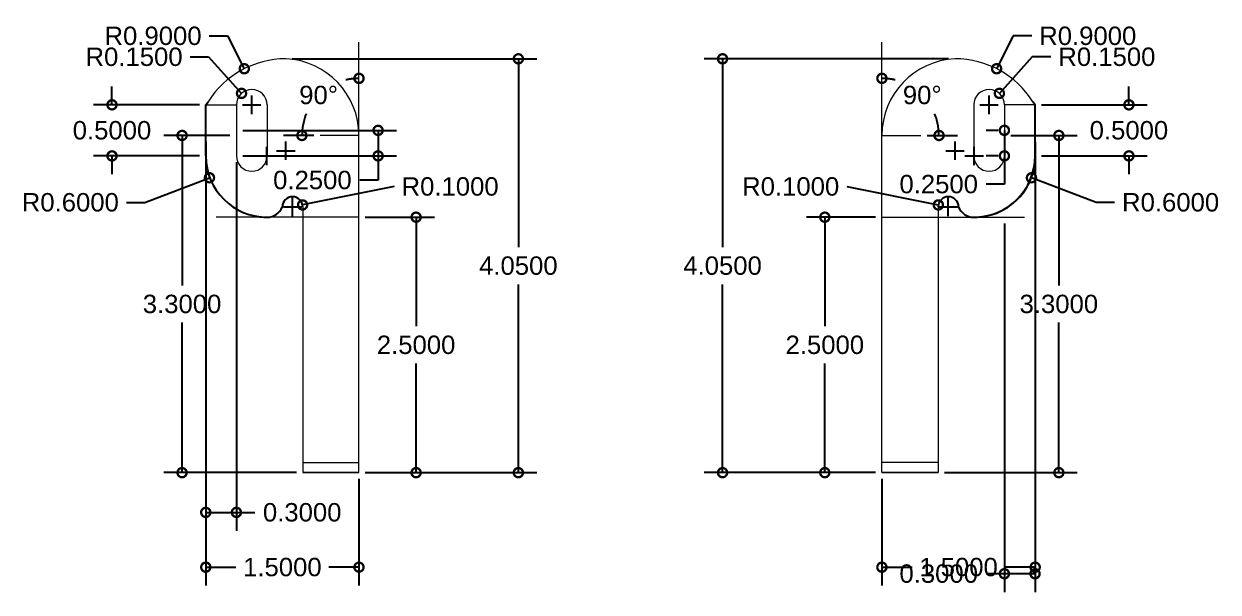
# Model space of a CAD drawing. Header units: centimetres. Extents: x -2.3 to 61.1, y -63.1 to 35.
# Drawn here: x 28.84 to 40.53, y 0.63 to 6.19 of the extents above; entities that cross this region are included whole.
import ezdxf

# ---------------------------------------------------------------- set-up
doc = ezdxf.new("R2010")
doc.units = ezdxf.units.CM
doc.header["$MEASUREMENT"] = 0
doc.linetypes.add('ACAD_ISO02W100', pattern=[15, 12, -3])
for name, color, linetype, lineweight in [('cuerpo', 7, 'Continuous', 15), ('guecos', 90, 'Continuous', 9), ('lineas', 253, 'ACAD_ISO02W100', 15), ('medidas', 30, 'ACAD_ISO02W100', 18)]:
    doc.layers.add(name, color=color, linetype=linetype, lineweight=lineweight)
doc.styles.get("Standard").update_dxf_attribs({"font": 'arial.ttf'})
doc.dimstyles.get("Standard").update_dxf_attribs({"dimtxt": 0.18, "dimasz": 0.18, "dimexe": 0.18, "dimexo": 0.0625, "dimgap": 0.09, "dimtad": 0, "dimtih": 1, "dimtoh": 1, "dimdec": 4, "dimzin": 0, "dimdsep": 46, "dimtxsty": 'Standard', "dimblk": 'DOTSMALL', "dimcen": 0.09, "dimadec": 0, "dimazin": 0, "dimtfac": 1, "dimtdec": 4, "dimtofl": 0, "dimtmove": 0, "dimatfit": 3, "dimfxl": 1, "dimtolj": 1, "dimtzin": 0, "dimarcsym": 0})

# ---------------------------------------------------------------- blocks, each defined once
blk = doc.blocks.new('_DotSmall')
at = {"color": 0, "linetype": 'ByBlock', "const_width": 0.5}
blk.add_lwpolyline([(-0.0625, 0, 1), (0.0625, 0, 1)], format="xyb", close=True, dxfattribs=at)
blk = doc.blocks.new('*D134')
at = {"layer": 'Defpoints', "color": 0, "transparency": 16777216}
for p in [(31.4, 5.853), (32.116, 1.803), (33.676, 1.803)]:
    blk.add_point(p, dxfattribs=at)
at = {"layer": 'medidas', "color": 0, "lineweight": -2, "transparency": 16777216}
for p, q in [((31.462, 5.853), (33.856, 5.853)), ((33.676, 5.853), (33.676, 4.01)), ((33.676, 1.803), (33.676, 3.646)), ((32.178, 1.803), (33.856, 1.803))]:
    blk.add_line(p, q, dxfattribs=at)
at = {"layer": 'medidas', "color": 0, "lineweight": -2, "transparency": 16777216, "xscale": 0.18, "yscale": 0.18, "zscale": 0.18}
for p, rotation in [((33.676, 5.853), 90), ((33.676, 1.803), 270)]:
    blk.add_blockref('_DotSmall', p, dxfattribs=dict(at, rotation=rotation))
at = {"layer": 'medidas', "color": 0, "transparency": 16777216, "insert": (33.676, 3.828), "char_height": 0.18, "attachment_point": 5}
blk.add_mtext('\\A1;4.0500', dxfattribs=at)
blk = doc.blocks.new('*D135')
at = {"layer": 'Defpoints', "color": 0, "transparency": 16777216}
for p in [(30.916, 5.103), (30.384, 1.803), (31.566, 1.803)]:
    blk.add_point(p, dxfattribs=at)
at = {"layer": 'medidas', "color": 0, "lineweight": -2, "transparency": 16777216}
for p, q in [((30.853, 5.103), (30.204, 5.103)), ((30.384, 5.103), (30.384, 3.635)), ((30.384, 1.803), (30.384, 3.271)), ((31.503, 1.803), (30.204, 1.803))]:
    blk.add_line(p, q, dxfattribs=at)
at = {"layer": 'medidas', "color": 0, "lineweight": -2, "transparency": 16777216, "xscale": 0.18, "yscale": 0.18, "zscale": 0.18}
for p, rotation in [((30.384, 5.103), 90), ((30.384, 1.803), 270)]:
    blk.add_blockref('_DotSmall', p, dxfattribs=dict(at, rotation=rotation))
at = {"layer": 'medidas', "color": 0, "transparency": 16777216, "insert": (30.384, 3.453), "char_height": 0.18, "attachment_point": 5}
blk.add_mtext('\\A1;3.3000', dxfattribs=at)
blk = doc.blocks.new('*D139')
at = {"layer": 'Defpoints', "color": 0, "transparency": 16777216}
for p in [(30.916, 5.153), (30.916, 4.903), (32.303, 4.903)]:
    blk.add_point(p, dxfattribs=at)
at = {"layer": 'medidas', "color": 0, "lineweight": -2, "transparency": 16777216}
for p, q in [((30.979, 5.153), (32.483, 5.153)), ((32.303, 5.153), (32.303, 4.903)), ((30.979, 4.903), (32.483, 4.903)), ((32.303, 4.903), (32.303, 4.666)), ((32.303, 4.666), (32.123, 4.666))]:
    blk.add_line(p, q, dxfattribs=at)
at = {"layer": 'medidas', "color": 0, "lineweight": -2, "transparency": 16777216, "xscale": 0.18, "yscale": 0.18, "zscale": 0.18}
for p, rotation in [((32.303, 5.153), 90), ((32.303, 4.903), 270)]:
    blk.add_blockref('_DotSmall', p, dxfattribs=dict(at, rotation=rotation))
at = {"layer": 'medidas', "color": 0, "transparency": 16777216, "insert": (31.66, 4.666), "char_height": 0.18, "attachment_point": 5}
blk.add_mtext('\\A1;0.2500', dxfattribs=at)
blk = doc.blocks.new('*D140')
at = {"layer": 'Defpoints', "color": 0, "transparency": 16777216}
for p in [(32.116, 4.303), (32.116, 1.803), (32.675, 1.803)]:
    blk.add_point(p, dxfattribs=at)
at = {"layer": 'medidas', "color": 0, "lineweight": -2, "transparency": 16777216}
for p, q in [((32.178, 4.303), (32.855, 4.303)), ((32.675, 4.303), (32.675, 3.235)), ((32.675, 1.803), (32.675, 2.871)), ((32.178, 1.803), (32.855, 1.803))]:
    blk.add_line(p, q, dxfattribs=at)
at = {"layer": 'medidas', "color": 0, "lineweight": -2, "transparency": 16777216, "xscale": 0.18, "yscale": 0.18, "zscale": 0.18}
for p, rotation in [((32.675, 4.303), 90), ((32.675, 1.803), 270)]:
    blk.add_blockref('_DotSmall', p, dxfattribs=dict(at, rotation=rotation))
at = {"layer": 'medidas', "color": 0, "transparency": 16777216, "insert": (32.675, 3.053), "char_height": 0.18, "attachment_point": 5}
blk.add_mtext('\\A1;2.5000', dxfattribs=at)
blk = doc.blocks.new('*D136')
at = {"layer": 'Defpoints', "color": 0, "transparency": 16777216}
for p in [(30.993, 5.756), (31.4, 4.953)]:
    blk.add_point(p, dxfattribs=at)
at = {"layer": 'medidas', "color": 0, "lineweight": -2, "transparency": 16777216}
for p, q in [((30.65, 6.077), (30.83, 6.077)), ((30.83, 6.077), (30.993, 5.756)), ((31.4, 4.863), (31.4, 5.043)), ((31.31, 4.953), (31.49, 4.953))]:
    blk.add_line(p, q, dxfattribs=at)
at = {"layer": 'medidas', "color": 0, "lineweight": -2, "transparency": 16777216, "xscale": 0.18, "yscale": 0.18, "zscale": 0.18, "rotation": 296.9045879618641}
blk.add_blockref('_DotSmall', (30.993, 5.756), dxfattribs=at)
at = {"layer": 'medidas', "color": 0, "transparency": 16777216, "insert": (30.1, 6.077), "char_height": 0.18, "attachment_point": 5}
blk.add_mtext('\\A1;R0.9000', dxfattribs=at)
blk = doc.blocks.new('*D137')
at = {"layer": 'Defpoints', "color": 0, "transparency": 16777216}
for p in [(30.966, 5.515), (31.066, 5.403)]:
    blk.add_point(p, dxfattribs=at)
at = {"layer": 'medidas', "color": 0, "lineweight": -2, "transparency": 16777216}
for p, q in [((30.464, 5.872), (30.644, 5.872)), ((30.644, 5.872), (30.966, 5.515)), ((30.976, 5.403), (31.156, 5.403)), ((31.066, 5.313), (31.066, 5.493))]:
    blk.add_line(p, q, dxfattribs=at)
at = {"layer": 'medidas', "color": 0, "lineweight": -2, "transparency": 16777216, "xscale": 0.18, "yscale": 0.18, "zscale": 0.18, "rotation": 312.041217374733}
blk.add_blockref('_DotSmall', (30.966, 5.515), dxfattribs=at)
at = {"layer": 'medidas', "color": 0, "transparency": 16777216, "insert": (29.914, 5.872), "char_height": 0.18, "attachment_point": 5}
blk.add_mtext('\\A1;R0.1500', dxfattribs=at)
blk = doc.blocks.new('*D141')
at = {"layer": 'Defpoints', "color": 0, "transparency": 16777216}
for p in [(32.116, 6.017), (31.836, 5.587), (31.736, 5.103), (32.116, 5.103), (32.116, 5.103)]:
    blk.add_point(p, dxfattribs=at)
at = {"layer": 'medidas', "color": 0, "lineweight": -2, "transparency": 16777216}
blk.add_line((31.674, 5.103), (31.377, 5.103), dxfattribs=at)
for start, end in [(90, 103.278), (157.5854, 180)]:
    blk.add_arc((32.116, 5.103), 0.558, start, end, dxfattribs=at)
at = {"layer": 'medidas', "color": 0, "lineweight": -2, "transparency": 16777216, "xscale": 0.18, "yscale": 0.18, "zscale": 0.18}
blk.add_blockref('_DotSmall', (32.116, 5.662), dxfattribs=at)
at = {"layer": 'medidas', "color": 0, "lineweight": -2, "transparency": 16777216, "xscale": 0.18, "yscale": 0.18, "zscale": 0.18, "rotation": 269.9999999999999}
blk.add_blockref('_DotSmall', (31.557, 5.103), dxfattribs=at)
at = {"layer": 'medidas', "color": 0, "transparency": 16777216, "insert": (31.721, 5.498), "char_height": 0.18, "attachment_point": 5}
blk.add_mtext('\\A1;90°', dxfattribs=at)
blk = doc.blocks.new('*D195')
at = {"layer": 'Defpoints', "color": 0, "transparency": 16777216}
for p in [(31.213, 4.903), (30.652, 4.689)]:
    blk.add_point(p, dxfattribs=at)
at = {"layer": 'medidas', "color": 0, "lineweight": -2, "transparency": 16777216}
for p, q in [((31.213, 4.813), (31.213, 4.993)), ((31.123, 4.903), (31.303, 4.903)), ((30.02, 4.448), (30.652, 4.689)), ((29.84, 4.448), (30.02, 4.448))]:
    blk.add_line(p, q, dxfattribs=at)
at = {"layer": 'medidas', "color": 0, "lineweight": -2, "transparency": 16777216, "xscale": 0.18, "yscale": 0.18, "zscale": 0.18, "rotation": 20.88827241894651}
blk.add_blockref('_DotSmall', (30.652, 4.689), dxfattribs=at)
at = {"layer": 'medidas', "color": 0, "transparency": 16777216, "insert": (29.29, 4.448), "char_height": 0.18, "attachment_point": 5}
blk.add_mtext('\\A1;R0.6000', dxfattribs=at)
blk = doc.blocks.new('*D254')
at = {"layer": 'Defpoints', "color": 0, "transparency": 16777216}
for p in [(30.616, 5.103), (32.116, 1.803), (30.616, 0.878)]:
    blk.add_point(p, dxfattribs=at)
at = {"layer": 'medidas', "color": 0, "lineweight": -2, "transparency": 16777216}
for p, q in [((30.616, 5.041), (30.616, 0.698)), ((32.116, 1.741), (32.116, 0.698)), ((30.616, 0.878), (30.911, 0.878)), ((32.116, 0.878), (31.82, 0.878))]:
    blk.add_line(p, q, dxfattribs=at)
at = {"layer": 'medidas', "color": 0, "lineweight": -2, "transparency": 16777216, "xscale": 0.18, "yscale": 0.18, "zscale": 0.18, "rotation": 180}
blk.add_blockref('_DotSmall', (30.616, 0.878), dxfattribs=at)
at = {"layer": 'medidas', "color": 0, "lineweight": -2, "transparency": 16777216, "xscale": 0.18, "yscale": 0.18, "zscale": 0.18}
blk.add_blockref('_DotSmall', (32.116, 0.878), dxfattribs=at)
at = {"layer": 'medidas', "color": 0, "transparency": 16777216, "insert": (31.366, 0.878), "char_height": 0.18, "attachment_point": 5}
blk.add_mtext('\\A1;1.5000', dxfattribs=at)
blk = doc.blocks.new('*D374')
at = {"layer": 'Defpoints', "color": 0, "transparency": 16777216}
for p in [(30.616, 5.403), (29.698, 4.903), (30.616, 4.903)]:
    blk.add_point(p, dxfattribs=at)
at = {"layer": 'medidas', "color": 0, "lineweight": -2, "transparency": 16777216}
for p, q in [((29.698, 5.403), (29.698, 5.583)), ((30.554, 5.403), (29.518, 5.403)), ((30.554, 4.903), (29.518, 4.903)), ((29.698, 4.903), (29.698, 4.723))]:
    blk.add_line(p, q, dxfattribs=at)
at = {"layer": 'medidas', "color": 0, "lineweight": -2, "transparency": 16777216, "xscale": 0.18, "yscale": 0.18, "zscale": 0.18}
for p, rotation in [((29.698, 5.403), 270), ((29.698, 4.903), 90)]:
    blk.add_blockref('_DotSmall', p, dxfattribs=dict(at, rotation=rotation))
at = {"layer": 'medidas', "color": 0, "transparency": 16777216, "insert": (29.698, 5.153), "char_height": 0.18, "attachment_point": 5}
blk.add_mtext('\\A1;0.5000', dxfattribs=at)
blk = doc.blocks.new('*D390')
at = {"layer": 'Defpoints', "color": 0, "transparency": 16777216}
for p in [(31.466, 4.403), (31.564, 4.423)]:
    blk.add_point(p, dxfattribs=at)
at = {"layer": 'medidas', "color": 0, "lineweight": -2, "transparency": 16777216}
for p, q in [((32.459, 4.603), (31.564, 4.423)), ((31.466, 4.313), (31.466, 4.493)), ((31.376, 4.403), (31.556, 4.403))]:
    blk.add_line(p, q, dxfattribs=at)
at = {"layer": 'medidas', "color": 0, "lineweight": -2, "transparency": 16777216, "xscale": 0.18, "yscale": 0.18, "zscale": 0.18, "rotation": 191.3852447709897}
blk.add_blockref('_DotSmall', (31.564, 4.423), dxfattribs=at)
at = {"layer": 'medidas', "color": 0, "transparency": 16777216, "insert": (33.008, 4.603), "char_height": 0.18, "attachment_point": 5}
blk.add_mtext('\\A1;R0.1000', dxfattribs=at)
blk = doc.blocks.new('*D391')
at = {"layer": 'Defpoints', "color": 0, "transparency": 16777216}
for p in [(30.616, 4.903), (30.916, 4.903), (30.916, 1.414)]:
    blk.add_point(p, dxfattribs=at)
at = {"layer": 'medidas', "color": 0, "lineweight": -2, "transparency": 16777216}
for p, q in [((30.616, 4.841), (30.616, 1.234)), ((30.916, 4.841), (30.916, 1.234)), ((30.616, 1.414), (30.916, 1.414)), ((30.916, 1.414), (31.096, 1.414))]:
    blk.add_line(p, q, dxfattribs=at)
at = {"layer": 'medidas', "color": 0, "lineweight": -2, "transparency": 16777216, "xscale": 0.18, "yscale": 0.18, "zscale": 0.18, "rotation": 180}
blk.add_blockref('_DotSmall', (30.616, 1.414), dxfattribs=at)
at = {"layer": 'medidas', "color": 0, "lineweight": -2, "transparency": 16777216, "xscale": 0.18, "yscale": 0.18, "zscale": 0.18}
blk.add_blockref('_DotSmall', (30.916, 1.414), dxfattribs=at)
at = {"layer": 'medidas', "color": 0, "transparency": 16777216, "insert": (31.56, 1.414), "char_height": 0.18, "attachment_point": 5}
blk.add_mtext('\\A1;0.3000', dxfattribs=at)
blk = doc.blocks.new('*D396')
at = {"layer": 'Defpoints', "color": 0, "transparency": 16777216}
for p in [(37.951, 5.853), (35.675, 1.803), (37.235, 1.803)]:
    blk.add_point(p, dxfattribs=at)
at = {"layer": 'medidas', "color": 0, "lineweight": -2, "transparency": 16777216}
for p, q in [((37.888, 5.853), (35.495, 5.853)), ((35.675, 5.853), (35.675, 4.01)), ((35.675, 1.803), (35.675, 3.646)), ((37.173, 1.803), (35.495, 1.803))]:
    blk.add_line(p, q, dxfattribs=at)
at = {"layer": 'medidas', "color": 0, "lineweight": -2, "transparency": 16777216, "xscale": 0.18, "yscale": 0.18, "zscale": 0.18}
for p, rotation in [((35.675, 5.853), 90), ((35.675, 1.803), 270)]:
    blk.add_blockref('_DotSmall', p, dxfattribs=dict(at, rotation=rotation))
at = {"layer": 'medidas', "color": 0, "transparency": 16777216, "insert": (35.675, 3.828), "char_height": 0.18, "attachment_point": 5}
blk.add_mtext('\\A1;4.0500', dxfattribs=at)
blk = doc.blocks.new('*D397')
at = {"layer": 'Defpoints', "color": 0, "transparency": 16777216}
for p in [(38.435, 5.103), (37.785, 1.803), (38.967, 1.803)]:
    blk.add_point(p, dxfattribs=at)
at = {"layer": 'medidas', "color": 0, "lineweight": -2, "transparency": 16777216}
for p, q in [((38.498, 5.103), (39.147, 5.103)), ((38.967, 5.103), (38.967, 3.635)), ((38.967, 1.803), (38.967, 3.271)), ((37.848, 1.803), (39.147, 1.803))]:
    blk.add_line(p, q, dxfattribs=at)
at = {"layer": 'medidas', "color": 0, "lineweight": -2, "transparency": 16777216, "xscale": 0.18, "yscale": 0.18, "zscale": 0.18}
for p, rotation in [((38.967, 5.103), 90), ((38.967, 1.803), 270)]:
    blk.add_blockref('_DotSmall', p, dxfattribs=dict(at, rotation=rotation))
at = {"layer": 'medidas', "color": 0, "transparency": 16777216, "insert": (38.967, 3.453), "char_height": 0.18, "attachment_point": 5}
blk.add_mtext('\\A1;3.3000', dxfattribs=at)
blk = doc.blocks.new('*D392')
at = {"layer": 'Defpoints', "color": 0, "transparency": 16777216}
for p in [(38.434, 5.153), (38.434, 4.903), (38.434, 4.903)]:
    blk.add_point(p, dxfattribs=at)
at = {"layer": 'medidas', "color": 0, "lineweight": -2, "transparency": 16777216}
for p, q in [((38.372, 5.153), (38.254, 5.153)), ((38.434, 5.153), (38.434, 4.903)), ((38.372, 4.903), (38.254, 4.903)), ((38.434, 4.903), (38.434, 4.626)), ((38.434, 4.626), (38.254, 4.626))]:
    blk.add_line(p, q, dxfattribs=at)
at = {"layer": 'medidas', "color": 0, "lineweight": -2, "transparency": 16777216, "xscale": 0.18, "yscale": 0.18, "zscale": 0.18}
for p, rotation in [((38.434, 5.153), 90), ((38.434, 4.903), 270)]:
    blk.add_blockref('_DotSmall', p, dxfattribs=dict(at, rotation=rotation))
at = {"layer": 'medidas', "color": 0, "transparency": 16777216, "insert": (37.791, 4.626), "char_height": 0.18, "attachment_point": 5}
blk.add_mtext('\\A1;0.2500', dxfattribs=at)
blk = doc.blocks.new('*D398')
at = {"layer": 'Defpoints', "color": 0, "transparency": 16777216}
for p in [(37.235, 4.303), (36.676, 1.803), (37.235, 1.803)]:
    blk.add_point(p, dxfattribs=at)
at = {"layer": 'medidas', "color": 0, "lineweight": -2, "transparency": 16777216}
for p, q in [((37.173, 4.303), (36.496, 4.303)), ((36.676, 4.303), (36.676, 3.235)), ((36.676, 1.803), (36.676, 2.871)), ((37.173, 1.803), (36.496, 1.803))]:
    blk.add_line(p, q, dxfattribs=at)
at = {"layer": 'medidas', "color": 0, "lineweight": -2, "transparency": 16777216, "xscale": 0.18, "yscale": 0.18, "zscale": 0.18}
for p, rotation in [((36.676, 4.303), 90), ((36.676, 1.803), 270)]:
    blk.add_blockref('_DotSmall', p, dxfattribs=dict(at, rotation=rotation))
at = {"layer": 'medidas', "color": 0, "transparency": 16777216, "insert": (36.676, 3.053), "char_height": 0.18, "attachment_point": 5}
blk.add_mtext('\\A1;2.5000', dxfattribs=at)
blk = doc.blocks.new('*D399')
at = {"layer": 'Defpoints', "color": 0, "transparency": 16777216}
for p in [(38.358, 5.756), (37.951, 4.953)]:
    blk.add_point(p, dxfattribs=at)
at = {"layer": 'medidas', "color": 0, "lineweight": -2, "transparency": 16777216}
for p, q in [((38.521, 6.077), (38.358, 5.756)), ((38.701, 6.077), (38.521, 6.077)), ((37.951, 4.863), (37.951, 5.043)), ((37.861, 4.953), (38.041, 4.953))]:
    blk.add_line(p, q, dxfattribs=at)
at = {"layer": 'medidas', "color": 0, "lineweight": -2, "transparency": 16777216, "xscale": 0.18, "yscale": 0.18, "zscale": 0.18, "rotation": 243.0954120381364}
blk.add_blockref('_DotSmall', (38.358, 5.756), dxfattribs=at)
at = {"layer": 'medidas', "color": 0, "transparency": 16777216, "insert": (39.25, 6.077), "char_height": 0.18, "attachment_point": 5}
blk.add_mtext('\\A1;R0.9000', dxfattribs=at)
blk = doc.blocks.new('*D393')
at = {"layer": 'Defpoints', "color": 0, "transparency": 16777216}
for p in [(38.385, 5.515), (38.284, 5.403)]:
    blk.add_point(p, dxfattribs=at)
at = {"layer": 'medidas', "color": 0, "lineweight": -2, "transparency": 16777216}
for p, q in [((38.707, 5.872), (38.385, 5.515)), ((38.887, 5.872), (38.707, 5.872)), ((38.194, 5.403), (38.374, 5.403)), ((38.284, 5.313), (38.284, 5.493))]:
    blk.add_line(p, q, dxfattribs=at)
at = {"layer": 'medidas', "color": 0, "lineweight": -2, "transparency": 16777216, "xscale": 0.18, "yscale": 0.18, "zscale": 0.18, "rotation": 227.9587826252641}
blk.add_blockref('_DotSmall', (38.385, 5.515), dxfattribs=at)
at = {"layer": 'medidas', "color": 0, "transparency": 16777216, "insert": (39.437, 5.872), "char_height": 0.18, "attachment_point": 5}
blk.add_mtext('\\A1;R0.1500', dxfattribs=at)
blk = doc.blocks.new('*D400')
at = {"layer": 'Defpoints', "color": 0, "transparency": 16777216}
for p in [(37.235, 6.017), (37.719, 5.382), (37.235, 5.103), (37.235, 5.103), (37.615, 5.103)]:
    blk.add_point(p, dxfattribs=at)
at = {"layer": 'medidas', "color": 0, "lineweight": -2, "transparency": 16777216}
blk.add_line((37.677, 5.103), (37.974, 5.103), dxfattribs=at)
for start, end in [(76.722, 90), (0, 22.4146)]:
    blk.add_arc((37.235, 5.103), 0.558, start, end, dxfattribs=at)
at = {"layer": 'medidas', "color": 0, "lineweight": -2, "transparency": 16777216, "xscale": 0.18, "yscale": 0.18, "zscale": 0.18}
for p, rotation in [((37.235, 5.662), 179.9999999999999), ((37.794, 5.103), 270)]:
    blk.add_blockref('_DotSmall', p, dxfattribs=dict(at, rotation=rotation))
at = {"layer": 'medidas', "color": 0, "transparency": 16777216, "insert": (37.63, 5.498), "char_height": 0.18, "attachment_point": 5}
blk.add_mtext('\\A1;90°', dxfattribs=at)
blk = doc.blocks.new('*D395')
at = {"layer": 'Defpoints', "color": 0, "transparency": 16777216}
for p in [(38.138, 4.903), (38.699, 4.689)]:
    blk.add_point(p, dxfattribs=at)
at = {"layer": 'medidas', "color": 0, "lineweight": -2, "transparency": 16777216}
for p, q in [((38.138, 4.813), (38.138, 4.993)), ((38.048, 4.903), (38.228, 4.903)), ((39.331, 4.448), (38.699, 4.689)), ((39.511, 4.448), (39.331, 4.448))]:
    blk.add_line(p, q, dxfattribs=at)
blk.add_arc((38.138, 4.903), 0.6, 269.1943, 356.3006, dxfattribs=at)
at = {"layer": 'medidas', "color": 0, "lineweight": -2, "transparency": 16777216, "xscale": 0.18, "yscale": 0.18, "zscale": 0.18, "rotation": 159.1117275810535}
blk.add_blockref('_DotSmall', (38.699, 4.689), dxfattribs=at)
at = {"layer": 'medidas', "color": 0, "transparency": 16777216, "insert": (40.061, 4.448), "char_height": 0.18, "attachment_point": 5}
blk.add_mtext('\\A1;R0.6000', dxfattribs=at)
blk = doc.blocks.new('*D403')
at = {"layer": 'Defpoints', "color": 0, "transparency": 16777216}
for p in [(38.735, 5.103), (37.235, 1.803), (38.735, 0.878)]:
    blk.add_point(p, dxfattribs=at)
at = {"layer": 'medidas', "color": 0, "lineweight": -2, "transparency": 16777216}
for p, q in [((38.735, 5.041), (38.735, 0.698)), ((37.235, 1.741), (37.235, 0.698)), ((37.235, 0.878), (37.53, 0.878)), ((38.735, 0.878), (38.44, 0.878))]:
    blk.add_line(p, q, dxfattribs=at)
at = {"layer": 'medidas', "color": 0, "lineweight": -2, "transparency": 16777216, "xscale": 0.18, "yscale": 0.18, "zscale": 0.18, "rotation": 180}
blk.add_blockref('_DotSmall', (37.235, 0.878), dxfattribs=at)
at = {"layer": 'medidas', "color": 0, "lineweight": -2, "transparency": 16777216, "xscale": 0.18, "yscale": 0.18, "zscale": 0.18}
blk.add_blockref('_DotSmall', (38.735, 0.878), dxfattribs=at)
at = {"layer": 'medidas', "color": 0, "transparency": 16777216, "insert": (37.985, 0.878), "char_height": 0.18, "attachment_point": 5}
blk.add_mtext('\\A1;1.5000', dxfattribs=at)
blk = doc.blocks.new('*D394')
at = {"layer": 'Defpoints', "color": 0, "transparency": 16777216}
for p in [(38.734, 5.403), (38.734, 4.903), (39.653, 4.903)]:
    blk.add_point(p, dxfattribs=at)
at = {"layer": 'medidas', "color": 0, "lineweight": -2, "transparency": 16777216}
for p, q in [((39.653, 5.403), (39.653, 5.583)), ((38.797, 5.403), (39.833, 5.403)), ((38.797, 4.903), (39.833, 4.903)), ((39.653, 4.903), (39.653, 4.723))]:
    blk.add_line(p, q, dxfattribs=at)
at = {"layer": 'medidas', "color": 0, "lineweight": -2, "transparency": 16777216, "xscale": 0.18, "yscale": 0.18, "zscale": 0.18}
for p, rotation in [((39.653, 5.403), 270), ((39.653, 4.903), 90)]:
    blk.add_blockref('_DotSmall', p, dxfattribs=dict(at, rotation=rotation))
at = {"layer": 'medidas', "color": 0, "transparency": 16777216, "insert": (39.653, 5.153), "char_height": 0.18, "attachment_point": 5}
blk.add_mtext('\\A1;0.5000', dxfattribs=at)
blk = doc.blocks.new('*D402')
at = {"layer": 'Defpoints', "color": 0, "transparency": 16777216}
for p in [(37.787, 4.423), (37.885, 4.403)]:
    blk.add_point(p, dxfattribs=at)
at = {"layer": 'medidas', "color": 0, "lineweight": -2, "transparency": 16777216}
for p, q in [((36.892, 4.603), (37.787, 4.423)), ((37.885, 4.313), (37.885, 4.493)), ((37.795, 4.403), (37.975, 4.403))]:
    blk.add_line(p, q, dxfattribs=at)
at = {"layer": 'medidas', "color": 0, "lineweight": -2, "transparency": 16777216, "xscale": 0.18, "yscale": 0.18, "zscale": 0.18, "rotation": 348.6147552290101}
blk.add_blockref('_DotSmall', (37.787, 4.423), dxfattribs=at)
at = {"layer": 'medidas', "color": 0, "transparency": 16777216, "insert": (36.342, 4.603), "char_height": 0.18, "attachment_point": 5}
blk.add_mtext('\\A1;R0.1000', dxfattribs=at)
blk = doc.blocks.new('*D401')
at = {"layer": 'Defpoints', "color": 0, "transparency": 16777216}
for p in [(38.734, 4.903), (38.434, 4.303), (38.434, 0.814)]:
    blk.add_point(p, dxfattribs=at)
at = {"layer": 'medidas', "color": 0, "lineweight": -2, "transparency": 16777216}
for p, q in [((38.734, 4.841), (38.734, 0.634)), ((38.434, 4.241), (38.434, 0.634)), ((38.434, 0.814), (38.254, 0.814)), ((38.734, 0.814), (38.434, 0.814))]:
    blk.add_line(p, q, dxfattribs=at)
at = {"layer": 'medidas', "color": 0, "lineweight": -2, "transparency": 16777216, "xscale": 0.18, "yscale": 0.18, "zscale": 0.18, "rotation": 180}
blk.add_blockref('_DotSmall', (38.434, 0.814), dxfattribs=at)
at = {"layer": 'medidas', "color": 0, "lineweight": -2, "transparency": 16777216, "xscale": 0.18, "yscale": 0.18, "zscale": 0.18}
blk.add_blockref('_DotSmall', (38.734, 0.814), dxfattribs=at)
at = {"layer": 'medidas', "color": 0, "transparency": 16777216, "insert": (37.791, 0.814), "char_height": 0.18, "attachment_point": 5}
blk.add_mtext('\\A1;0.3000', dxfattribs=at)

msp = doc.modelspace()

# ---------------------------------------------------------------- linework, layer by layer
for centre, start, end in [((31.18389, 4.50102), 257.781685, 257.800594), ((38.16689, 4.50102), 282.199406, 282.218315)]:
    msp.add_arc(centre, 0.19814, start, end)
at = {"layer": 'cuerpo'}
for p, q in [((32.11552, 1.80317), (32.11552, 5.10317)), ((37.23527, 1.80317), (37.23527, 5.10317)), ((31.56552, 4.40317), (31.56552, 1.80317)), ((37.78527, 4.40317), (37.78527, 1.80317)), ((31.56552, 1.90317), (32.11552, 1.90317)), ((37.78527, 1.90317), (37.23527, 1.90317)), ((31.56552, 1.80317), (32.11552, 1.80317)), ((32.11552, 1.80317), (31.56552, 1.80317)), ((37.78527, 1.80317), (37.23527, 1.80317)), ((37.23527, 1.80317), (37.78527, 1.80317))]:
    msp.add_line(p, q, dxfattribs=at)
for centre, radius, start, end in [((31.39995, 4.95317), 0.9, 90, 147.769047), ((31.36469, 5.10317), 0.75083, 0, 87.308535), ((37.9861, 5.10317), 0.75083, 92.691465, 180), ((37.95084, 4.95317), 0.9, 32.230953, 90)]:
    msp.add_arc(centre, radius, start, end, dxfattribs=at)
at = {"layer": 'Defpoints'}
for p, q in [((30.61645, 5.40317), (30.63863, 5.43317)), ((30.61645, 4.90317), (30.61645, 5.40317)), ((38.73434, 5.40317), (38.71215, 5.43317)), ((38.73434, 4.90317), (38.73434, 5.40317))]:
    msp.add_line(p, q, dxfattribs=at)
for centre, radius, start, end in [((31.21645, 4.90317), 0.6, 180, 270), ((38.13434, 4.90317), 0.6, 270, 0), ((31.46552, 4.40317), 0.1, 0, 180), ((37.88527, 4.40317), 0.1, 0, 180), ((31.21727, 4.46309), 0.1599, 270, 337.994579), ((38.13352, 4.46309), 0.1599, 202.005421, 270), ((31.21273, 4.90317), 0.6, 263.232162, 270.433038), ((38.13806, 4.90317), 0.6, 269.566962, 276.767838)]:
    msp.add_arc(centre, radius, start, end, dxfattribs=at)
at = {"layer": 'guecos'}
for p, q in [((30.91645, 5.40317), (30.91645, 4.90317)), ((31.21645, 5.40317), (31.21645, 4.90317)), ((38.13434, 5.40317), (38.13434, 4.90317)), ((38.43434, 5.40317), (38.43434, 4.90317))]:
    msp.add_line(p, q, dxfattribs=at)
for centre, start, end in [((31.06645, 5.40317), 0, 180), ((38.28434, 5.40317), 0, 180), ((31.06645, 4.90317), 180, 360), ((38.28434, 4.90317), 180, 0)]:
    msp.add_arc(centre, 0.15, start, end, dxfattribs=at)
at = {"layer": 'lineas'}
for p, q in [((32.11552, 5.10317), (32.11552, 6.01721)), ((37.23527, 5.10317), (37.23527, 6.01721)), ((30.61645, 5.40317), (30.91645, 5.40317)), ((38.73434, 5.40317), (38.43434, 5.40317)), ((32.11552, 5.10317), (31.73605, 5.10317)), ((37.23527, 5.10317), (37.61473, 5.10317)), ((31.56552, 4.30317), (30.71869, 4.30317)), ((32.11552, 4.30317), (31.56552, 4.30317)), ((37.23527, 4.30317), (37.78527, 4.30317)), ((37.78527, 4.30317), (38.6321, 4.30317))]:
    msp.add_line(p, q, dxfattribs=at)

# ---------------------------------------------------------------- dimensions: what is measured, and where the dimension line sits
at = {"layer": 'medidas'}
for center, mpoint, picture, middle in [((31.39995, 4.95317), (30.99269, 5.75576), '*D136', (30.10034, 6.07679)), ((37.95084, 4.95317), (38.35809, 5.75576), '*D399', (39.25045, 6.07679))]:
    dim = msp.add_radius_dim(center=center, mpoint=mpoint, dimstyle='Standard', dxfattribs=at)
    dim.commit()
    dim.dimension.update_dxf_attribs({"geometry": picture, "text_midpoint": middle})
for center, mpoint, picture, middle in [((31.06645, 5.40317), (30.966, 5.51457), '*D137', (29.91407, 5.87221)), ((38.28434, 5.40317), (38.38479, 5.51457), '*D393', (39.43672, 5.87221)), ((31.21273, 4.90317), (30.65217, 4.68924), '*D195', (29.29017, 4.44784)), ((38.13806, 4.90317), (38.69862, 4.68924), '*D395', (40.06062, 4.44784)), ((31.46552, 4.40317), (31.56355, 4.42292), '*D390', (32.45898, 4.60322)), ((37.88527, 4.40317), (37.78724, 4.42292), '*D402', (36.89181, 4.60322))]:
    dim = msp.add_radius_dim(center=center, mpoint=mpoint, dimstyle='Standard', dxfattribs=at)
    dim.commit()
    dim.dimension.update_dxf_attribs({"geometry": picture, "text_midpoint": middle, "dimtype": 164})
for base, line1, line2, picture, middle in [((31.83636, 5.5867), ((32.11552, 5.10317), (31.73605, 5.10317)), ((32.11552, 5.10317), (32.11552, 6.01721)), '*D141', (31.72072, 5.49797)), ((37.71879, 5.38234), ((37.23527, 5.10317), (37.61473, 5.10317)), ((37.23527, 5.10317), (37.23527, 6.01721)), '*D400', (37.63006, 5.49797))]:
    dim = msp.add_angular_dim_2l(base=base, line1=line1, line2=line2, dimstyle='Standard', dxfattribs=at)
    dim.commit()
    dim.dimension.update_dxf_attribs({"geometry": picture, "text_midpoint": middle})
for base, p1, p2, angle, picture, middle in [((33.67563, 1.80317), (31.39995, 5.85317), (32.11552, 1.80317), 90, '*D134', (33.67563, 3.82817)), ((35.67516, 1.80317), (37.95084, 5.85317), (37.23527, 1.80317), 90, '*D396', (35.67516, 3.82817)), ((29.6981, 4.90317), (30.61645, 5.40317), (30.61645, 4.90317), 90, '*D374', (29.6981, 5.15317)), ((39.65269, 4.90317), (38.73434, 5.40317), (38.73434, 4.90317), 90, '*D394', (39.65269, 5.15317)), ((30.38424, 1.80317), (30.91552, 5.10317), (31.56552, 1.80317), 90, '*D135', (30.38424, 3.45317)), ((38.96655, 1.80317), (38.43527, 5.10317), (37.78527, 1.80317), 90, '*D397', (38.96655, 3.45317)), ((38.73527, 0.87833), (37.23527, 1.80317), (38.73527, 5.10317), 180, '*D403', (37.98527, 0.87833)), ((38.43434, 0.81393), (38.73434, 4.90317), (38.43434, 4.30317), 180, '*D401', (37.79101, 0.81393)), ((32.67504, 1.80317), (32.11552, 4.30317), (32.11552, 1.80317), 90, '*D140', (32.67504, 3.05317)), ((36.67575, 1.80317), (37.23527, 4.30317), (37.23527, 1.80317), 90, '*D398', (36.67575, 3.05317))]:
    dim = msp.add_linear_dim(base=base, p1=p1, p2=p2, angle=angle, dimstyle='Standard', dxfattribs=at)
    dim.commit()
    dim.dimension.update_dxf_attribs({"geometry": picture, "text_midpoint": middle})
for base, p1, p2, picture, middle in [((32.30309, 4.90317), (30.91645, 5.15317), (30.91645, 4.90317), '*D139', (31.65977, 4.66642)), ((38.43434, 4.90317), (38.43434, 5.15317), (38.43434, 4.90317), '*D392', (37.79101, 4.62561))]:
    dim = msp.add_linear_dim(base=base, p1=p1, p2=p2, angle=90, dimstyle='Standard', dxfattribs=at)
    dim.commit()
    dim.dimension.update_dxf_attribs({"geometry": picture, "text_midpoint": middle, "dimtype": 160})
for base, p1, p2, picture, middle in [((30.61552, 0.87833), (32.11552, 1.80317), (30.61552, 5.10317), '*D254', (31.36552, 0.87833)), ((30.91645, 1.41393), (30.61645, 4.90317), (30.91645, 4.90317), '*D391', (31.55977, 1.41393))]:
    dim = msp.add_linear_dim(base=base, p1=p1, p2=p2, dimstyle='Standard', dxfattribs=at)
    dim.commit()
    dim.dimension.update_dxf_attribs({"geometry": picture, "text_midpoint": middle})

doc.saveas('drawing.dxf')
